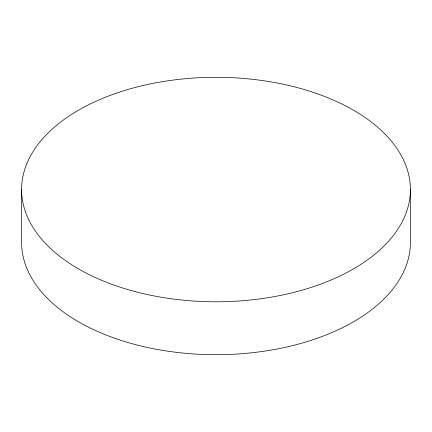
<?xml version="1.0" encoding="UTF-8"?>
<svg xmlns="http://www.w3.org/2000/svg" width="432" height="432" viewBox="0 0 432 432"><rect width="100%" height="100%" fill="white"/><g stroke="black" fill="none" stroke-linecap="round" stroke-linejoin="round"><path stroke-width="0.65" d="M410.4 189.545A194.4 112.234 0 0 1 118.8 286.745A194.4 112.234 0 0 1 118.8 92.345A194.4 112.234 0 0 1 410.4 189.545L410.4 242.455A194.4 112.234 0 0 1 216 354.688A194.4 112.234 0 0 1 21.6 242.455L21.6 189.545"/></g></svg>
